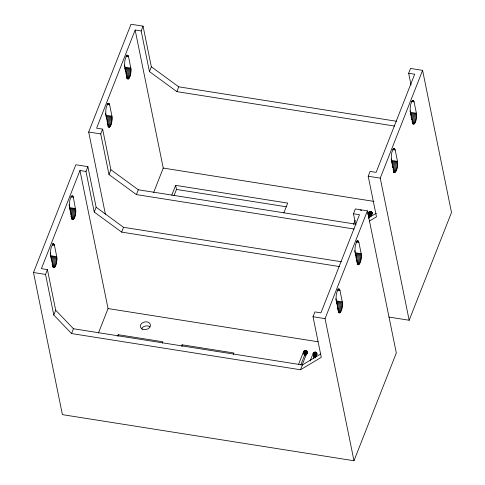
<?xml version="1.0" encoding="UTF-8"?>
<svg xmlns="http://www.w3.org/2000/svg" width="485" height="485" viewBox="0 0 485 485"><rect width="100%" height="100%" fill="white"/><g stroke="black" fill="none" stroke-linecap="round" stroke-linejoin="round"><path stroke-width="0.73" d="M75.824 211.096L73.35 197.213L72.374 195.728C69.337 198.183 69.313 203.166 69.567 206.834L71.883 218.208L72.786 219.687C75.49 218.068 75.442 213.94 75.824 211.096L69.804 210.144M124.991 69.646L124.936 67.87L130.962 68.821C130.926 72.241 131.011 77.085 127.973 79.188L127.07 77.709L124.754 66.342C124.506 62.674 124.524 57.691 127.561 55.235L128.537 56.721L130.962 68.821M56.921 259.372L56.763 256.698L54.447 245.325L53.471 243.84C50.434 246.295 50.416 251.285 50.664 254.946L52.98 266.32L53.956 267.805C56.533 266.095 56.533 262.185 56.921 259.372L50.895 258.42M112.108 118.88L111.95 116.2L109.634 104.833L108.664 103.347C105.621 105.803 105.603 110.792 105.857 114.454L108.167 125.827L109.143 127.312C111.726 125.603 111.72 121.693 112.108 118.88L106.755 118.031M336.445 303.574L336.402 301.676L342.422 302.628C342.392 306.059 342.428 310.721 339.5 312.958L338.53 311.473L336.214 300.106C335.959 296.438 335.984 291.455 339.021 288.999L339.997 290.479L342.422 302.628M355.347 255.462L355.299 253.564L361.325 254.516C361.295 257.947 361.331 262.609 358.403 264.846L357.427 263.361L355.117 251.988C354.862 248.326 354.881 243.337 357.924 240.881L358.894 242.367L361.325 254.516M397.658 164.033L397.5 161.359L395.184 149.986L394.214 148.501C391.171 150.956 391.152 155.946 391.407 159.613L393.717 170.981L394.693 172.466C397.27 170.756 397.27 166.852 397.658 164.033L391.631 163.081M416.56 115.921L416.397 113.241L414.087 101.874L413.111 100.389C410.074 102.844 410.049 107.834 410.304 111.495L412.62 122.869L413.59 124.354C416.172 122.638 416.172 118.734 416.56 115.921L410.534 114.969M355.717 224.834L353.462 213.758L355.353 208.944L367.406 210.854L396.318 352.977L353.983 460.75L62.407 414.645L33.495 272.515L75.83 164.742L87.876 166.646L96.139 207.253L94.248 212.066L121.65 232.121L339.439 266.562M105.397 214.188L88.682 132.023L131.017 24.25L143.069 26.154L151.326 66.76L149.441 71.574L176.843 91.629L394.626 126.064M94.248 212.066L85.99 171.46L79.964 170.508L41.407 268.66L47.433 269.611L55.69 310.218L73.453 328.745L302.379 364.95L320.573 354.068M149.441 71.574L141.177 30.967L135.151 30.015L96.594 128.167L102.62 129.119L110.883 169.726L108.992 174.539L136.394 194.588L354.177 229.029M353.462 213.758L359.488 214.709L320.931 312.861L314.911 311.91L313.019 316.723L321.276 357.33L300.488 369.758L71.568 333.559L53.805 315.032L45.541 274.425L47.433 269.611M85.99 171.46L87.876 166.646M108.992 174.539L100.728 133.933L102.62 129.119M141.177 30.967L143.069 26.154M53.805 315.032L55.69 310.218M71.568 333.559L73.453 328.745M121.65 232.121L123.542 227.307L96.139 207.253M136.394 194.588L138.286 189.78L110.883 169.726M176.843 91.629L178.729 86.815L151.326 66.76M98.413 333.11L108.052 308.569L79.964 170.508M153.606 192.618L163.245 168.077L135.151 30.015M171.781 195.2L175.643 185.367L287.696 203.088L283.834 212.921M117.643 336.105L118.194 334.705L162.772 341.755L162.22 343.156M173.988 195.752L176.473 189.429L175.643 185.367M181.566 346.217L182.117 344.811L233.861 352.995L233.309 354.396M369.321 221.105L376.469 216.837L368.206 176.231L370.097 171.417L376.124 172.369L414.675 74.217L408.655 73.265L410.54 68.452L422.593 70.355L451.505 212.485L409.17 320.258L388.982 317.063M298.584 364.308L303.519 351.746C304.101 350.012 307.678 350.2 307.138 352.316L302.203 364.878M353.504 224.513L355.147 220.323M300.785 364.878L304.471 355.56L305.429 354.802L306.72 354.65L305.896 350.588M300.488 369.758L302.379 364.95M353.983 460.75L325.065 318.627L367.406 210.854M409.17 320.258L380.252 178.134L422.593 70.355M310.145 360.949L313.286 353.025L315.214 352.086L316.359 352.45L316.863 353.329L315.129 358.027M367.8 214.17C367.642 211.199 372.692 210.545 372.28 213.94M313.437 358.724L314.51 356.645L316.359 356.172L315.535 352.11M368.624 218.232L369.479 216.358L371.225 215.649L370.401 211.593M370.595 216.837L372.007 212.588M368.612 217.85L376.408 213.188M360.106 210.144L361.671 210.278M126.53 55.12L127.87 55.332M126.803 55.411L128.137 55.617M412.353 100.565L413.687 100.777M126.355 55.769L128.361 56.084M411.904 100.922L413.911 101.244M125.857 56.296L128.537 56.721M411.407 101.45L414.087 101.874M130.847 68.088L124.827 67.136L124.39 65.002M416.397 113.241L410.377 112.29L410.086 110.871M410.492 113.072L416.512 114.023M124.991 68.718L131.017 69.67M410.54 113.969L416.566 114.921M125.657 69.755L131.017 70.604M125.603 70.749L130.956 71.598M411.134 116.133L416.488 116.982M125.494 71.78L130.847 72.629M411.001 117.225L416.354 118.073M125.997 72.926L130.683 73.665M411.486 118.425L416.166 119.164M125.791 73.944L130.477 74.684M411.244 119.486L415.93 120.225M126.209 75.023L130.222 75.654M412.305 120.692L415.651 121.22M126.591 76.018L129.938 76.551M411.989 121.589L415.336 122.117M126.282 76.818L129.628 77.345M412.317 122.469L414.996 122.893M126.621 77.594L129.295 78.018M412.632 123.202L414.639 123.517M126.949 78.237L128.955 78.552M412.268 123.663L414.281 123.978M126.609 78.612L128.616 78.934M178.729 86.815L396.518 121.256M107.634 103.238L108.967 103.444M107.9 103.523L109.24 103.735M393.45 148.677L394.79 148.889M107.458 103.881L109.464 104.202M393.008 149.04L395.014 149.356M106.961 104.408L109.634 104.833M392.51 149.568L395.184 149.986M111.95 116.2L105.924 115.248L105.494 113.12M397.5 161.359L391.474 160.408L391.183 158.983M112.065 116.982L106.039 116.03L106.094 116.927L112.12 117.879M391.589 161.184L397.615 162.135M391.644 162.087L397.67 163.039M106.682 119.092L112.041 119.941M392.232 164.245L397.585 165.094M107.221 120.292L111.908 121.032M392.098 165.343L397.457 166.185M107.033 121.383L111.72 122.123M392.583 166.537L397.27 167.283M107.464 122.547L111.483 123.184M392.347 167.598L397.033 168.337M107.185 123.542L111.198 124.178M393.402 168.804L396.748 169.332M107.537 124.548L110.883 125.075M393.086 169.702L396.433 170.229M107.87 125.427L110.544 125.851M393.414 170.581L396.093 171.005M108.179 126.161L110.192 126.476M393.729 171.314L395.736 171.629M107.822 126.621L109.828 126.937M393.371 171.775L395.378 172.09M108.137 127.003L109.477 127.215M393.687 172.163L395.026 172.375M393.353 172.254L394.693 172.466M88.682 132.023L100.728 133.933M368.206 176.231L380.252 178.134M163.245 168.077L374.008 201.408M176.473 189.429L286.283 206.792M138.286 189.78L356.069 224.222M356.893 240.772L358.233 240.984M71.61 195.904L72.95 196.116M357.16 241.057L358.5 241.269M71.168 196.261L73.174 196.583M356.717 241.415L358.724 241.736M70.671 196.789L73.35 197.213M356.22 241.942L358.894 242.367M69.058 204.785L69.634 207.629L75.66 208.58M361.21 253.74L355.184 252.782L354.753 250.654M69.634 207.629L69.749 208.362L75.769 209.314M75.824 210.163L69.804 209.211L69.749 208.362M355.353 254.461L361.38 255.419M356.014 255.565L361.367 256.413M70.416 211.242L75.769 212.09M355.941 256.626L361.301 257.474M70.301 212.272L75.66 213.121M355.814 257.717L361.167 258.566M70.81 213.418L75.496 214.164M356.293 258.917L360.979 259.657M70.604 214.437L75.284 215.176M356.057 259.978L360.743 260.718M71.022 215.516L75.036 216.146M356.445 261.075L360.464 261.712M70.731 216.407L74.751 217.044M356.796 262.082L360.143 262.609M71.762 217.413L74.435 217.838M357.13 262.961L359.803 263.385M71.428 218.086L74.108 218.511M357.439 263.694L359.452 264.01M71.762 218.729L73.769 219.044M357.081 264.155L359.088 264.47M72.089 219.214L73.429 219.426M123.542 227.307L341.325 261.748M357.396 264.543L358.736 264.749M71.762 219.426L73.096 219.638M52.441 243.731L53.78 243.943M337.99 288.884L339.33 289.096M52.713 244.016L54.053 244.228M338.263 289.169L339.597 289.381M52.265 244.379L54.278 244.695M337.815 289.533L339.821 289.848M52.441 245.01L54.447 245.325M337.317 290.06L339.997 290.479M56.763 256.698L50.737 255.74L50.907 257.42L56.927 258.378M342.307 301.852L336.287 300.9L335.85 298.766M50.852 256.523L56.872 257.474M336.457 302.579L342.477 303.531M337.111 303.677L342.471 304.525M51.495 259.584L56.848 260.433M337.045 304.738L342.398 305.586M51.361 260.681L56.721 261.524M337.584 305.938L342.264 306.678M51.846 261.876L56.533 262.615M337.396 307.035L342.083 307.775M52.277 263.04L56.29 263.676M337.154 308.09L341.84 308.836M51.998 264.034L56.011 264.671M337.548 309.194L341.561 309.824M52.35 265.04L55.696 265.568M337.899 310.194L341.246 310.721M52.677 265.919L55.357 266.344M338.227 311.073L340.906 311.497M52.325 266.544L54.999 266.968M338.542 311.807L340.549 312.122M53.301 267.217L54.641 267.429M338.184 312.267L340.191 312.582M52.95 267.502L54.29 267.708M338.5 312.655L339.839 312.867M33.495 272.515L45.541 274.425M313.019 316.723L325.065 318.627M108.052 308.569L318.069 341.779M408.655 73.265L411.056 85.075M371.904 212.351L372.183 213.709M371.752 212.139L372.165 214.17M371.552 211.957L371.965 213.988M371.31 211.806L371.722 213.837M371.031 211.69L371.716 215.073M370.722 211.618L371.552 215.679M370.073 211.606L370.898 215.667M369.746 211.672L370.57 215.728M369.431 211.775L370.255 215.831M369.14 211.915L369.964 215.977M368.873 212.09L369.703 216.152M368.655 212.303L369.479 216.358M368.473 212.533L369.303 216.589M368.351 212.776L369.176 216.837M316.717 352.844L316.99 354.202M316.566 352.631L316.978 354.662M316.359 352.45L316.778 354.48M316.117 352.298L316.669 355.002M315.838 352.183L316.529 355.566M315.214 352.086L316.038 356.148M314.88 352.104L315.711 356.16M314.553 352.165L315.383 356.22M314.238 352.268L315.068 356.323M313.947 352.407L314.771 356.469M313.686 352.589L314.51 356.645M313.462 352.795L314.292 356.851M313.286 353.025L314.11 357.081M313.158 353.268L313.989 357.33M306.926 351.11L307.199 352.462M306.726 350.922L307.272 353.632M306.478 350.77L307.029 353.48M306.199 350.661L306.75 353.365M305.574 350.558L306.399 354.62M305.241 350.576L306.071 354.638M304.913 350.637L305.744 354.699M304.604 350.74L305.429 354.802M304.307 350.885L305.138 354.947M304.046 351.061L304.871 355.123M303.822 351.267L304.653 355.329M303.646 351.498L304.471 355.56M303.519 351.746L304.35 355.808M182.117 344.811L182.39 346.163M118.194 334.705L118.467 336.057M50.155 252.903L50.592 255.031M141.402 329.018A5.093 3.868 -11.5 0 1 149.944 326.829M142.687 329.236A5.093 3.868 -11.5 0 0 150.447 325.459A5.093 3.868 -11.5 0 0 143.057 322.458A5.093 3.868 -11.5 0 0 142.687 329.236"/></g></svg>
